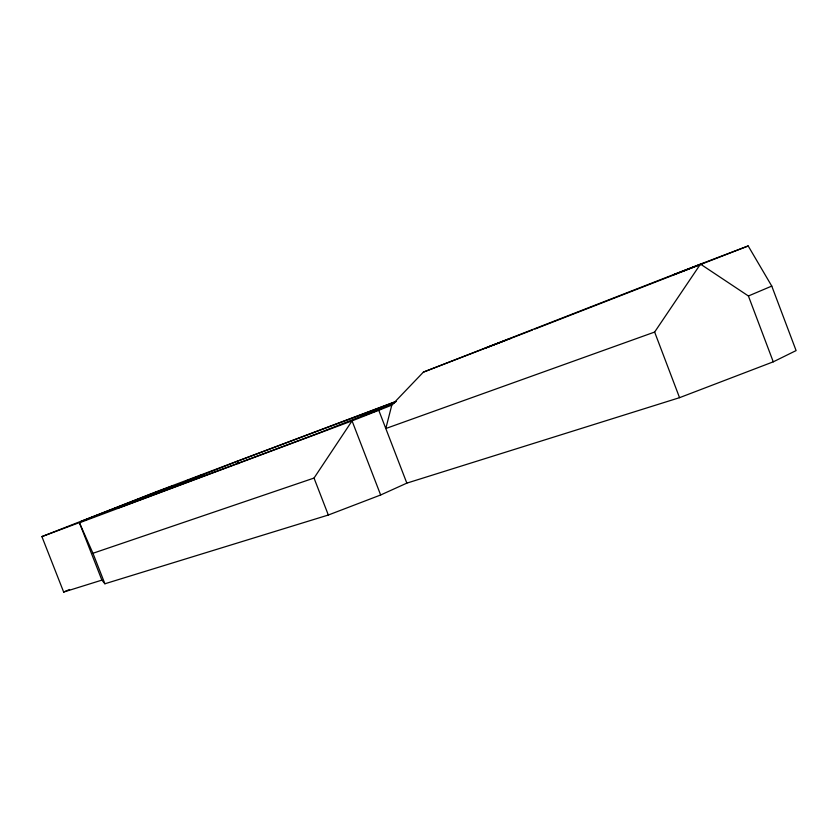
<?xml version="1.0" encoding="UTF-8"?>
<svg xmlns="http://www.w3.org/2000/svg" width="838" height="838" viewBox="0 0 838 838"><rect width="100%" height="100%" fill="white"/><g stroke="black" fill="none" stroke-linecap="round" stroke-linejoin="round"><path stroke-width="1.26" d="M773.265 361.827L748.407 295.992L700.474 264.106L423.4 372.114L391.796 405.131L385.805 428.522L654.635 332.058L700.474 264.106L748.187 245.953L771.767 286.083L796.1 350.588L773.265 361.827L679.545 397.673L406.839 483.128L380.651 494.986L328.328 515.024L104.897 583.772L101.89 580.116L79.359 522.598L41.9 536.603L63.657 592.047L101.89 580.116M79.359 522.598L92.945 553.269L314.03 478.058L352.054 420.875L391.796 405.131M63.657 592.047L69.617 589.491M748.407 295.992L771.767 286.083M394.321 403.172L319.121 432.921L118.053 508.132L237.164 461.319L396.322 401.475M508.121 339.348L510.258 338.5L485.087 348.22L495.185 344.271M677.104 273.366L673.626 274.759L689.098 268.83M41.9 536.603L156.737 491.56L395.463 401.601M532.465 329.994L423.4 372.114M534.906 329.041L748.187 245.953M683.379 270.915L702.726 263.488L690.02 268.464M679.953 272.256L682.237 271.365M505.943 340.207L496.861 343.727M79.882 522.629L352.054 420.875L380.651 494.986M92.945 553.269L104.897 583.772M237.164 461.319L238.107 463.739M314.03 478.058L328.328 515.024M378.776 410.295L406.839 483.128M654.635 332.058L679.545 397.673M202.513 474.737L187.084 480.719L202.513 474.737M144.178 497.657L128.078 503.9L144.178 497.657M381.52 408.745L362.121 416.224L381.52 408.745M150.117 494.41L80.877 521.582L173.728 485.548L150.117 494.41"/></g></svg>
